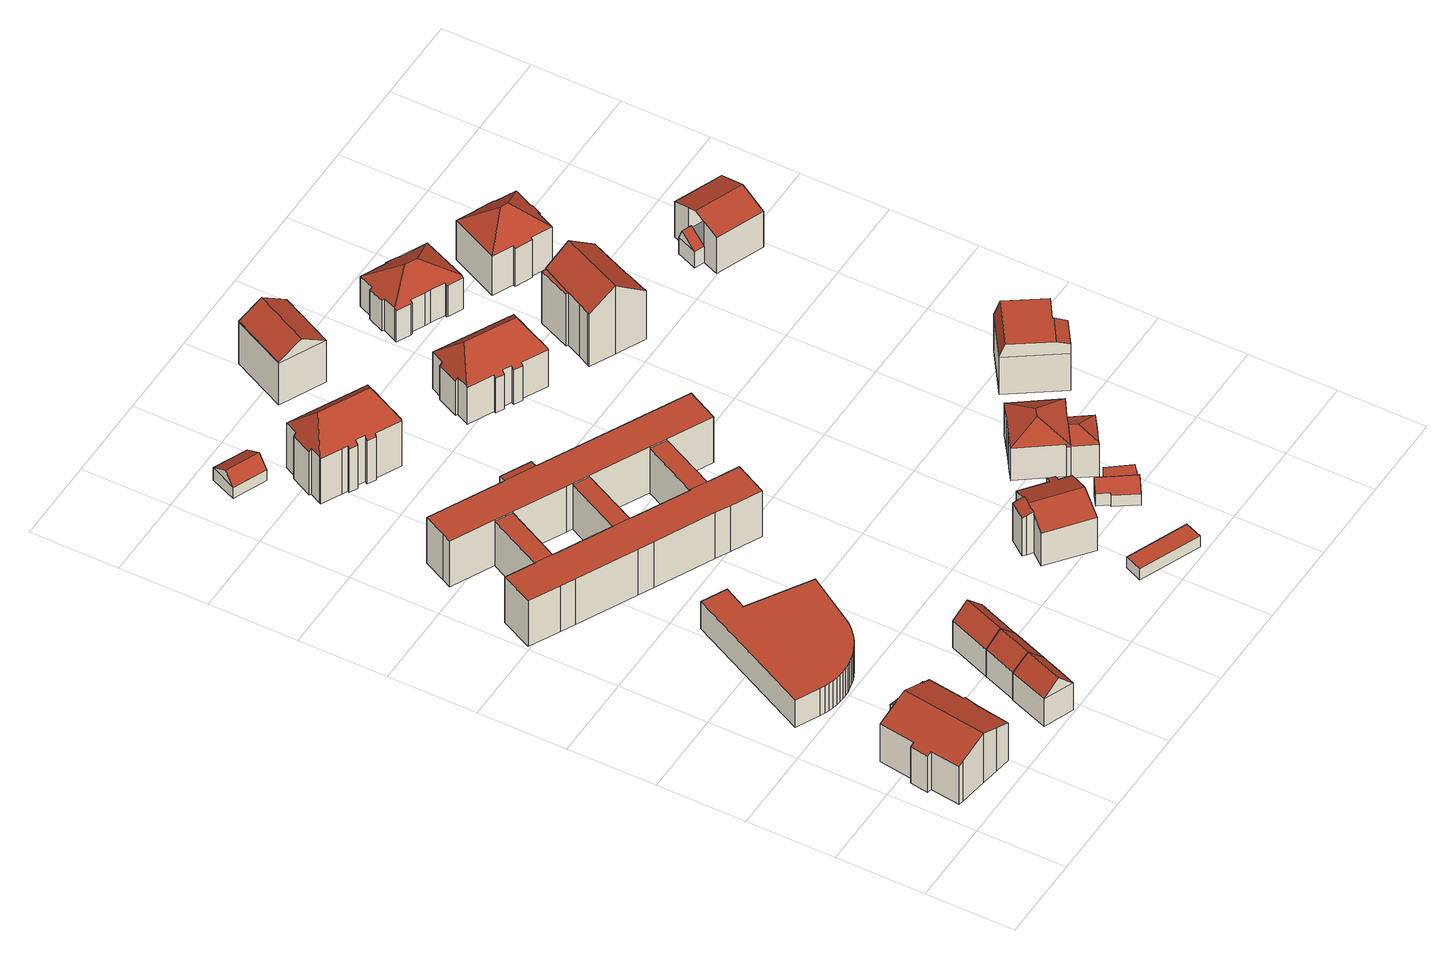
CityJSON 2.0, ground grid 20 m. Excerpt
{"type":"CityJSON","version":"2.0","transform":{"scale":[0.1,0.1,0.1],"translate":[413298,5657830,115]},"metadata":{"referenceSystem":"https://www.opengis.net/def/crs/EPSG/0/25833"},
"CityObjects":{
"building1":{"type":"Building","attributes":{"Gemeindeschluessel":14612000,"Geometrietyp2DReferenz":"3000","function":"31001_9998","roofType":"9999"},"children":["building1-1","building1-2"]},
"building1-1":{"type":"BuildingPart","attributes":{"Dachtyp_tdc":"tdcPolyFlatRoof","Dachneigung":23.68,"QualitaetDacherkennung":61,"Geometrietyp2DReferenz":"3000","measuredHeight":11.33,"roofType":"2100"},"parents":["building1"],"geometry":[{"type":"MultiSurface","lod":"2","boundaries":[[[0,1,2,3]],[[1,4,5,2]],[[6,7,8,9]],[[10,0,3,11]],[[10,12,13,6,7,6,4,1,0]],[[3,2,5,9,8,9,5,14,11]]],"semantics":{"surfaces":[{"type":"WallSurface"},{"type":"RoofSurface"},{"type":"GroundSurface"}],"values":[0,0,0,0,1,2]}}]},
"building1-2":{"type":"BuildingPart","attributes":{"Dachtyp_tdc":"tdcGableRoof","Dachneigung":21.6,"QualitaetDacherkennung":56,"Geometrietyp2DReferenz":"3000","measuredHeight":13.3,"roofType":"3100"},"parents":["building1"],"geometry":[{"type":"MultiSurface","lod":"2","boundaries":[[[15,16,17,18]],[[16,19,20,17]],[[19,21,22,20]],[[21,23,24,22]],[[23,25,11,24]],[[25,10,11]],[[26,27,9,8]],[[27,28,29,9]],[[28,30,31,29]],[[30,32,33,31]],[[32,34,35,33]],[[34,36,37,35]],[[36,38,39,37]],[[38,40,41,39]],[[40,42,43,41]],[[42,44,45,43]],[[46,47,48,49]],[[47,15,18,48]],[[44,42,40,38,36,34,32,30,28,27,26,27,13,50]],[[50,25,23,21,19,16,15,47,46,44]],[[18,17,20,22,24,11,14,5,9,8,9,29,31,33,35,37,39,41,43,45,49,48]],[[44,46,49,45]]],"semantics":{"surfaces":[{"type":"WallSurface"},{"type":"RoofSurface"},{"type":"GroundSurface"}],"values":[0,0,0,0,0,0,0,0,0,0,0,0,0,0,0,0,0,0,1,1,2,0]}}]},
"building2":{"type":"Building","attributes":{"Dachtyp_tdc":"tdcFreeFormRoof","Gemeindeschluessel":14612000,"Dachneigung":43.93,"QualitaetDacherkennung":80,"Geometrietyp2DReferenz":"3000","measuredHeight":10.91,"function":"31001_9998","roofType":"5000"},"geometry":[{"type":"Solid","lod":"2","boundaries":[[[[51,52,53,54]],[[52,55,56,53]],[[55,57,58,56]],[[57,59,60,58]],[[59,51,54,60]],[[61,62,52,51]],[[59,57,55,62,61]],[[55,52,62]],[[51,59,61]],[[54,53,56,58,60]]]],"semantics":{"surfaces":[{"type":"WallSurface"},{"type":"RoofSurface"},{"type":"GroundSurface"}],"values":[[0,0,0,0,0,1,1,0,0,2]]}}]},
"building3":{"type":"Building","attributes":{"Dachtyp_tdc":"tdcPolyFlatRoof","Gemeindeschluessel":14612000,"Dachneigung":0,"QualitaetDacherkennung":72,"Geometrietyp2DReferenz":"3000","measuredHeight":7.3,"function":"31001_9998","roofType":"1000"},"geometry":[{"type":"Solid","lod":"2","boundaries":[[[[63,64,65,66]],[[64,67,68,65]],[[67,69,70,68]],[[69,71,72,70]],[[71,73,74,72]],[[73,75,76,74]],[[75,77,78,76]],[[77,79,80,78]],[[79,81,82,80]],[[81,83,84,82]],[[83,85,86,84]],[[85,87,88,86]],[[87,89,90,88]],[[89,91,92,90]],[[91,93,94,92]],[[93,95,96,94]],[[95,97,98,96]],[[97,99,100,98]],[[99,101,102,100]],[[101,103,104,102]],[[103,105,106,104]],[[105,107,108,106]],[[107,109,110,108]],[[109,111,112,110]],[[111,113,114,112]],[[113,63,66,114]],[[113,111,109,107,105,103,101,99,97,95,93,91,89,87,85,83,81,79,77,75,73,71,69,67,64,63]],[[66,65,68,70,72,74,76,78,80,82,84,86,88,90,92,94,96,98,100,102,104,106,108,110,112,114]]]],"semantics":{"surfaces":[{"type":"WallSurface"},{"type":"RoofSurface"},{"type":"GroundSurface"}],"values":[[0,0,0,0,0,0,0,0,0,0,0,0,0,0,0,0,0,0,0,0,0,0,0,0,0,0,1,2]]}}]},
"building4":{"type":"Building","attributes":{"Dachtyp_tdc":"tdcGableRoof","Gemeindeschluessel":14612000,"Dachneigung":43.65,"QualitaetDacherkennung":73,"Geometrietyp2DReferenz":"3000","measuredHeight":10.67,"function":"31001_9998","roofType":"3100"},"geometry":[{"type":"Solid","lod":"2","boundaries":[[[[115,116,117,118]],[[116,119,120,117]],[[119,55,121,120]],[[55,115,118,121]],[[119,116,122]],[[115,55,123]],[[116,115,123,122]],[[55,119,122,123]],[[118,117,120,121]]]],"semantics":{"surfaces":[{"type":"WallSurface"},{"type":"RoofSurface"},{"type":"GroundSurface"}],"values":[[0,0,0,0,0,0,1,1,2]]}}]},
"building5":{"type":"Building","attributes":{"Dachtyp_tdc":"tdcGableRoof","Gemeindeschluessel":14612000,"Dachneigung":43.93,"QualitaetDacherkennung":80,"Geometrietyp2DReferenz":"3000","measuredHeight":10.61,"function":"31001_9998","roofType":"3100"},"geometry":[{"type":"Solid","lod":"2","boundaries":[[[[124,125,126,127]],[[125,128,129,126]],[[128,130,131,129]],[[130,132,120,131]],[[132,133,117,120]],[[133,124,127,117]],[[133,134,135,124]],[[130,136,137,135,134,132]],[[125,137,136,128]],[[124,135,137,125]],[[128,136,130]],[[132,134,133]],[[127,126,129,131,120,117]]]],"semantics":{"surfaces":[{"type":"WallSurface"},{"type":"RoofSurface"},{"type":"GroundSurface"}],"values":[[0,0,0,0,0,0,1,1,0,0,0,0,2]]}}]},
"building6":{"type":"Building","attributes":{"Dachtyp_tdc":"tdcGableRoof","Gemeindeschluessel":14612000,"Dachneigung":29.93,"QualitaetDacherkennung":9,"Geometrietyp2DReferenz":"3000","measuredHeight":5.54,"function":"31001_9998","roofType":"3100"},"geometry":[{"type":"Solid","lod":"2","boundaries":[[[[138,139,140,141]],[[139,142,143,140]],[[142,144,145,143]],[[144,138,141,145]],[[142,139,146]],[[138,144,147]],[[139,138,147,146]],[[144,142,146,147]],[[141,140,143,145]]]],"semantics":{"surfaces":[{"type":"WallSurface"},{"type":"RoofSurface"},{"type":"GroundSurface"}],"values":[[0,0,0,0,0,0,1,1,2]]}}]},
"building7":{"type":"Building","attributes":{"name":"103. Grundschule Unterm Regenbogen Dresden","Gemeindeschluessel":14612000,"Geometrietyp2DReferenz":"3000","function":"31001_3021","roofType":"9999"},"children":["building7-1","building7-2","building7-3","building7-4","building7-5","building7-6"]},
"building7-1":{"type":"BuildingPart","attributes":{"Dachtyp_tdc":"tdcPolyFlatRoof","Dachneigung":0,"QualitaetDacherkennung":64,"Geometrietyp2DReferenz":"3000","measuredHeight":11.99,"roofType":"1000"},"parents":["building7"],"geometry":[{"type":"MultiSurface","lod":"2","boundaries":[[[148,149,150,151]],[[152,153,154,155]],[[152,149,148,153]],[[151,150,155,154]]],"semantics":{"surfaces":[{"type":"WallSurface"},{"type":"RoofSurface"},{"type":"GroundSurface"}],"values":[0,0,1,2]}}]},
"building7-2":{"type":"BuildingPart","attributes":{"Dachtyp_tdc":"tdcPolyFlatRoof","Dachneigung":5.22,"QualitaetDacherkennung":43,"Geometrietyp2DReferenz":"3000","measuredHeight":12.14,"roofType":"2100"},"parents":["building7"],"geometry":[{"type":"MultiSurface","lod":"2","boundaries":[[[156,157,158,159]],[[157,160,161,158]],[[160,162,163,161]],[[162,164,165,163]],[[162,160,157,156,166,164]],[[165,167,159,158,161,163]]],"semantics":{"surfaces":[{"type":"WallSurface"},{"type":"RoofSurface"},{"type":"GroundSurface"}],"values":[0,0,0,0,1,2]}}]},
"building7-3":{"type":"BuildingPart","attributes":{"Dachtyp_tdc":"tdcPolyFlatRoof","Dachneigung":0,"QualitaetDacherkennung":64,"Geometrietyp2DReferenz":"3000","measuredHeight":12.4,"roofType":"1000"},"parents":["building7"],"geometry":[{"type":"MultiSurface","lod":"2","boundaries":[[[168,169,170]],[[168,171,172,169]],[[171,173,172]],[[174,175,176]],[[174,177,178,175]],[[177,179,180,178]],[[179,181,152,155,180]],[[182,150,149]],[[182,183,184,150]],[[183,185,186,184]],[[185,187,188,186]],[[187,189,190,188]],[[189,191,192,190]],[[191,193,194,192]],[[195,196,197,198]],[[196,199,200,197]],[[199,201,200]],[[199,196,195,202,203,193,191,189,187,185,183,182,181,179,177,174,171,168]],[[169,172,175,178,180,155,150,184,186,188,190,192,194,204,205,198,197,200]],[[193,203,204,194]],[[203,202,205,204]],[[202,195,198,205]]],"semantics":{"surfaces":[{"type":"WallSurface"},{"type":"RoofSurface"},{"type":"GroundSurface"}],"values":[0,0,0,0,0,0,0,0,0,0,0,0,0,0,0,0,0,1,2,0,0,0]}}]},
"building7-4":{"type":"BuildingPart","attributes":{"Dachtyp_tdc":"tdcPolyFlatRoof","Dachneigung":0,"QualitaetDacherkennung":63,"Geometrietyp2DReferenz":"3000","measuredHeight":12.4,"roofType":"1000"},"parents":["building7"],"geometry":[{"type":"MultiSurface","lod":"2","boundaries":[[[206,207,208,165,164]],[[207,209,210,208]],[[209,211,151,210]],[[211,148,151]],[[212,154,153]],[[212,213,214,215,154]],[[216,217,218,219,220]],[[217,221,222,218]],[[221,223,222]],[[224,225,226]],[[224,227,228,225]],[[227,229,230,228]],[[229,231,232,230]],[[231,233,159,232]],[[233,156,159]],[[234,233,231,229,227,224,221,217,216,213,212,211,209,207,206]],[[165,208,210,151,154,215,219,218,222,225,228,230,232,159,167]]],"semantics":{"surfaces":[{"type":"WallSurface"},{"type":"RoofSurface"},{"type":"GroundSurface"}],"values":[0,0,0,0,0,0,0,0,0,0,0,0,0,0,0,1,2]}}]},
"building7-5":{"type":"BuildingPart","attributes":{"Dachtyp_tdc":"tdcPolyFlatRoof","Dachneigung":0,"QualitaetDacherkennung":62,"Geometrietyp2DReferenz":"3000","measuredHeight":11.91,"roofType":"1000"},"parents":["building7"],"geometry":[{"type":"MultiSurface","lod":"2","boundaries":[[[201,226,225,200]],[[223,170,169,222]],[[170,223,226,201]],[[200,225,222,169]]],"semantics":{"surfaces":[{"type":"WallSurface"},{"type":"RoofSurface"},{"type":"GroundSurface"}],"values":[0,0,1,2]}}]},
"building7-6":{"type":"BuildingPart","attributes":{"Dachtyp_tdc":"tdcPolyFlatRoof","Dachneigung":0,"QualitaetDacherkennung":61,"Geometrietyp2DReferenz":"3000","measuredHeight":12.02,"roofType":"1000"},"parents":["building7"],"geometry":[{"type":"MultiSurface","lod":"2","boundaries":[[[214,176,175,215]],[[173,220,219,172]],[[220,173,176,214]],[[215,175,172,219]]],"semantics":{"surfaces":[{"type":"WallSurface"},{"type":"RoofSurface"},{"type":"GroundSurface"}],"values":[0,0,1,2]}}]},
"building8":{"type":"Building","attributes":{"Dachtyp_tdc":"tdcHipRoof","Gemeindeschluessel":14612000,"Dachneigung":44.77,"QualitaetDacherkennung":66,"Geometrietyp2DReferenz":"3000","measuredHeight":18.15,"function":"31001_9998","roofType":"3200"},"geometry":[{"type":"Solid","lod":"2","boundaries":[[[[235,236,237,238]],[[236,239,240,237]],[[239,241,242,240]],[[241,243,244,242]],[[243,245,246,244]],[[245,247,248,246]],[[247,249,250,248]],[[249,251,252,250]],[[251,253,254,252]],[[253,255,256,254]],[[255,257,258,256]],[[257,259,260,258]],[[259,261,262,260]],[[261,263,264,262]],[[263,265,266,264]],[[265,267,268,266]],[[267,269,270,268]],[[269,271,272,270]],[[271,273,274,272]],[[273,275,276,274]],[[275,277,278,276]],[[277,279,280,278]],[[279,281,282,280]],[[281,235,238,282]],[[277,275,273,271,269,267,283]],[[263,261,259,257,255,253,284]],[[267,265,263,284,283]],[[253,251,249,247,245,243,241,239,236,235,281,279,277,283,284]],[[238,237,240,242,244,246,248,250,252,254,256,258,260,262,264,266,268,270,272,274,276,278,280,282]]]],"semantics":{"surfaces":[{"type":"WallSurface"},{"type":"RoofSurface"},{"type":"GroundSurface"}],"values":[[0,0,0,0,0,0,0,0,0,0,0,0,0,0,0,0,0,0,0,0,0,0,0,0,1,1,1,1,2]]}}]},
"building9":{"type":"Building","attributes":{"Dachtyp_tdc":"tdcPolyFlatRoof","Gemeindeschluessel":14612000,"Dachneigung":0,"QualitaetDacherkennung":69,"Geometrietyp2DReferenz":"3000","measuredHeight":2.95,"function":"31001_9998","roofType":"1000"},"geometry":[{"type":"Solid","lod":"2","boundaries":[[[[285,286,287,288]],[[286,289,290,287]],[[289,291,292,290]],[[291,285,288,292]],[[291,289,286,285]],[[288,287,290,292]]]],"semantics":{"surfaces":[{"type":"WallSurface"},{"type":"RoofSurface"},{"type":"GroundSurface"}],"values":[[0,0,0,0,1,2]]}}]},
"building10":{"type":"Building","attributes":{"Gemeindeschluessel":14612000,"Geometrietyp2DReferenz":"3000","function":"31001_9998","roofType":"9999"},"children":["building10-1","building10-2"]},
"building10-1":{"type":"BuildingPart","attributes":{"Dachtyp_tdc":"tdcGableRoof","Dachneigung":22.34,"QualitaetDacherkennung":44,"Geometrietyp2DReferenz":"3000","measuredHeight":11.41,"roofType":"3100"},"parents":["building10"],"geometry":[{"type":"MultiSurface","lod":"2","boundaries":[[[293,294,295,296]],[[294,297,298,295]],[[297,299,300,298]],[[299,301,302,300]],[[301,303,304,302]],[[303,305,306,304]],[[305,307,308,306]],[[307,309,310,308]],[[309,311,312,310]],[[311,313,314,312]],[[307,305,303,301,299,297,294,293,315,316]],[[316,317,313,311,309,307]],[[314,318,296,295,298,300,302,304,306,308,310,312]]],"semantics":{"surfaces":[{"type":"WallSurface"},{"type":"RoofSurface"},{"type":"GroundSurface"}],"values":[0,0,0,0,0,0,0,0,0,0,1,1,2]}}]},
"building10-2":{"type":"BuildingPart","attributes":{"Dachtyp_tdc":"tdcPolyFlatRoof","Dachneigung":18.36,"QualitaetDacherkennung":59,"Geometrietyp2DReferenz":"3000","measuredHeight":11.02,"roofType":"2100"},"parents":["building10"],"geometry":[{"type":"MultiSurface","lod":"2","boundaries":[[[319,320,321,322]],[[320,323,293,296,321]],[[324,325,326,314,313]],[[325,327,328,326]],[[327,319,322,328]],[[327,325,324,317,329,315,323,320,319]],[[322,321,296,318,314,326,328]]],"semantics":{"surfaces":[{"type":"WallSurface"},{"type":"RoofSurface"},{"type":"GroundSurface"}],"values":[0,0,0,0,0,1,2]}}]},
"building11":{"type":"Building","attributes":{"Gemeindeschluessel":14612000,"Geometrietyp2DReferenz":"3000","function":"31001_9998","roofType":"9999"},"children":["building11-1","building11-2"]},
"building11-1":{"type":"BuildingPart","attributes":{"Dachtyp_tdc":"tdcPolyFlatRoof","Dachneigung":0,"QualitaetDacherkennung":41,"Geometrietyp2DReferenz":"3000","measuredHeight":4.32,"roofType":"1000"},"parents":["building11"],"geometry":[{"type":"MultiSurface","lod":"2","boundaries":[[[330,331,332,333]],[[331,334,335,332]],[[334,336,337,335]],[[336,334,331,330]],[[333,332,335,337]]],"semantics":{"surfaces":[{"type":"WallSurface"},{"type":"RoofSurface"},{"type":"GroundSurface"}],"values":[0,0,0,1,2]}}]},
"building11-2":{"type":"BuildingPart","attributes":{"Dachtyp_tdc":"tdcGableRoof","Dachneigung":32.89,"QualitaetDacherkennung":60,"Geometrietyp2DReferenz":"3000","measuredHeight":14.95,"roofType":"3100"},"parents":["building11"],"geometry":[{"type":"MultiSurface","lod":"2","boundaries":[[[338,339,340,341]],[[339,342,333,340]],[[342,330,333]],[[343,337,336]],[[343,344,345,337]],[[344,346,347,345]],[[346,338,341,347]],[[348,349,350,351]],[[342,339,350,349,344,343]],[[338,351,350,339]],[[346,348,351,338]],[[344,349,348,346]],[[341,340,333,337,345,347]]],"semantics":{"surfaces":[{"type":"WallSurface"},{"type":"RoofSurface"},{"type":"GroundSurface"}],"values":[0,0,0,0,0,0,0,1,1,0,0,0,2]}}]},
"building12":{"type":"Building","attributes":{"Dachtyp_tdc":"tdcPolyFlatRoof","Gemeindeschluessel":14612000,"Dachneigung":30.87,"QualitaetDacherkennung":76,"Geometrietyp2DReferenz":"3000","measuredHeight":5.01,"function":"31001_9998","roofType":"2100"},"geometry":[{"type":"Solid","lod":"2","boundaries":[[[[352,353,354,355]],[[353,356,357,354]],[[356,358,359,357]],[[358,360,361,359]],[[360,362,363,361]],[[362,364,365,363]],[[364,352,355,365]],[[364,362,360,358,356,353,352]],[[355,354,357,359,361,363,365]]]],"semantics":{"surfaces":[{"type":"WallSurface"},{"type":"RoofSurface"},{"type":"GroundSurface"}],"values":[[0,0,0,0,0,0,0,1,2]]}}]},
"building13":{"type":"Building","attributes":{"Dachtyp_tdc":"tdcHipRoof","Gemeindeschluessel":14612000,"Dachneigung":44.41,"QualitaetDacherkennung":66,"Geometrietyp2DReferenz":"3000","measuredHeight":15.67,"function":"31001_9998","roofType":"3200"},"geometry":[{"type":"Solid","lod":"2","boundaries":[[[[366,367,368,369,370,371,372,373,374,375,376,377,378,379]],[[380,381,382,383,384,385,386,387,388,389,390,391,392,393,394,395,396,397,398,399,400,401]],[[374,373,381,380]],[[373,372,382,381]],[[372,371,383,382]],[[371,370,384,383]],[[370,369,385,384]],[[369,368,386,385]],[[368,367,387,386]],[[367,366,388,387]],[[366,402,389,388]],[[402,403,390,389]],[[403,404,391,390]],[[404,405,392,391]],[[405,406,393,392]],[[406,407,394,393]],[[407,408,395,394]],[[408,409,396,395]],[[409,410,397,396]],[[410,411,398,397]],[[411,377,399,398]],[[377,376,400,399]],[[376,375,401,400]],[[375,374,380,401]],[[377,411,410,409,408,407,378]],[[406,405,404,403,402,366,379]],[[407,406,379,378]]]],"semantics":{"surfaces":[{"type":"RoofSurface"},{"type":"GroundSurface"},{"type":"WallSurface"}],"values":[[0,1,2,2,2,2,2,2,2,2,2,2,2,2,2,2,2,2,2,2,2,2,2,2,0,0,0]]}}]},
"building14":{"type":"Building","attributes":{"Dachtyp_tdc":"tdcPolyFlatRoof","Gemeindeschluessel":14612000,"Dachneigung":0,"QualitaetDacherkennung":71,"Geometrietyp2DReferenz":"3000","measuredHeight":2.57,"function":"31001_9998","roofType":"1000"},"geometry":[{"type":"Solid","lod":"2","boundaries":[[[[412,413,414,415]],[[413,416,417,414]],[[416,418,419,417]],[[418,412,415,419]],[[418,416,413,412]],[[415,414,417,419]]]],"semantics":{"surfaces":[{"type":"WallSurface"},{"type":"RoofSurface"},{"type":"GroundSurface"}],"values":[[0,0,0,0,1,2]]}}]},
"building15":{"type":"Building","attributes":{"Gemeindeschluessel":14612000,"Geometrietyp2DReferenz":"3000","function":"31001_9998","roofType":"9999"},"children":["building15-1","building15-2"]},
"building15-1":{"type":"BuildingPart","attributes":{"Dachtyp_tdc":"tdcHipAndGableRoof","Dachneigung":21.78,"QualitaetDacherkennung":60,"Geometrietyp2DReferenz":"3000","measuredHeight":10.35,"roofType":"5000"},"parents":["building15"],"geometry":[{"type":"MultiSurface","lod":"2","boundaries":[[[420,421,422,423]],[[421,424,425,422]],[[424,426,427,425]],[[426,428,429,427]],[[428,430,431,429]],[[430,432,433,434,431]],[[428,426,424,421,435]],[[421,420,436,437,435]],[[437,432,430,428,435]],[[438,423,422,425,427,429,431,434,439]]],"semantics":{"surfaces":[{"type":"WallSurface"},{"type":"RoofSurface"},{"type":"GroundSurface"}],"values":[0,0,0,0,0,0,1,1,1,2]}}]},
"building15-2":{"type":"BuildingPart","attributes":{"Dachtyp_tdc":"tdcHipRoof","Dachneigung":26.26,"QualitaetDacherkennung":56,"Geometrietyp2DReferenz":"3000","measuredHeight":11.71,"roofType":"3200"},"parents":["building15"],"geometry":[{"type":"MultiSurface","lod":"2","boundaries":[[[433,440,441,434]],[[440,442,443,441]],[[442,444,445,443]],[[444,446,447,445]],[[446,448,449,447]],[[448,450,451,449]],[[450,452,453,451]],[[452,454,455,453]],[[454,456,420,423,455]],[[454,452,457]],[[444,442,440,433,458,459]],[[452,450,448,446,444,459,457]],[[458,460,436,456,454,457,459]],[[434,441,443,445,447,449,451,453,455,423,438,439]]],"semantics":{"surfaces":[{"type":"WallSurface"},{"type":"RoofSurface"},{"type":"GroundSurface"}],"values":[0,0,0,0,0,0,0,0,0,1,1,1,1,2]}}]},
"building16":{"type":"Building","attributes":{"Dachtyp_tdc":"tdcHipRoof","Gemeindeschluessel":14612000,"Dachneigung":36.96,"QualitaetDacherkennung":51,"Geometrietyp2DReferenz":"3000","measuredHeight":12.53,"function":"31001_9998","roofType":"3200"},"geometry":[{"type":"Solid","lod":"2","boundaries":[[[[461,462,463,464]],[[462,465,466,463]],[[465,467,468,466]],[[467,469,470,468]],[[469,471,472,470]],[[471,473,474,472]],[[473,475,476,474]],[[475,477,478,476]],[[477,479,480,478]],[[479,481,482,480]],[[481,483,484,482]],[[483,485,486,484]],[[485,487,488,486]],[[481,479,489]],[[487,490,491,488]],[[490,492,493,491]],[[492,494,495,493]],[[494,496,497,495]],[[496,498,499,497]],[[498,500,501,499]],[[500,502,503,501]],[[502,504,505,503]],[[504,461,464,505]],[[469,467,465,462,461,504,506]],[[479,477,475,473,471,469,506,489]],[[504,502,500,498,496,494,492,490,487,485,483,481,489,506]],[[488,491,493,495,497,499,501,503,505,464,463,466,468,470,472,474,476,478,480,482,484,486]]]],"semantics":{"surfaces":[{"type":"WallSurface"},{"type":"RoofSurface"},{"type":"GroundSurface"}],"values":[[0,0,0,0,0,0,0,0,0,0,0,0,0,1,0,0,0,0,0,0,0,0,0,1,1,1,2]]}}]},
"building17":{"type":"Building","attributes":{"Gemeindeschluessel":14612000,"Geometrietyp2DReferenz":"3000","function":"31001_9998","roofType":"9999"},"children":["building17-1","building17-2"]},
"building17-1":{"type":"BuildingPart","attributes":{"Dachtyp_tdc":"tdcGableRoof","Dachneigung":37.06,"QualitaetDacherkennung":53,"Geometrietyp2DReferenz":"3000","measuredHeight":18.56,"roofType":"3100"},"parents":["building17"],"geometry":[{"type":"MultiSurface","lod":"2","boundaries":[[[507,508,509,510]],[[508,511,512,509]],[[511,513,514,512]],[[513,515,516,514]],[[515,517,518,516]],[[517,519,520,521,518]],[[522,523,524,525,526]],[[523,527,528,524]],[[527,529,530,528]],[[529,507,510,530]],[[523,522,519,517,515,513,511]],[[511,508,507,529,527,523]],[[510,509,512,514,516,518,521,525,524,528,530]]],"semantics":{"surfaces":[{"type":"WallSurface"},{"type":"RoofSurface"},{"type":"GroundSurface"}],"values":[0,0,0,0,0,0,0,0,0,0,1,1,2]}}]},
"building17-2":{"type":"BuildingPart","attributes":{"Dachtyp_tdc":"tdcPolyFlatRoof","Dachneigung":0,"QualitaetDacherkennung":38,"Geometrietyp2DReferenz":"3000","measuredHeight":14.11,"roofType":"1000"},"parents":["building17"],"geometry":[{"type":"MultiSurface","lod":"2","boundaries":[[[520,531,532,521]],[[531,533,534,532]],[[533,526,525,534]],[[526,533,531,520]],[[521,532,534,525]]],"semantics":{"surfaces":[{"type":"WallSurface"},{"type":"RoofSurface"},{"type":"GroundSurface"}],"values":[0,0,0,1,2]}}]},
"building18":{"type":"Building","attributes":{"Dachtyp_tdc":"tdcFreeFormRoof","Gemeindeschluessel":14612000,"Dachneigung":0.297,"QualitaetDacherkennung":57,"Geometrietyp2DReferenz":"3000","measuredHeight":13.47,"function":"31001_9998","roofType":"5000"},"geometry":[{"type":"Solid","lod":"2","boundaries":[[[[535,536,537,538]],[[539,540,541,542]],[[536,543,544,545,542,541,537]],[[546,542,545,547]],[[547,545,544,548]],[[548,544,543,549]],[[549,543,536,535,550]],[[539,542,546]],[[551,540,539]],[[552,538,537,541,540,551]],[[550,535,538,552]],[[553,554,555,556,557,558,559,560]],[[539,546,554,553]],[[546,547,555,554]],[[547,548,556,555]],[[548,549,557,556]],[[549,550,558,557]],[[550,552,559,558]],[[552,551,560,559]],[[551,539,553,560]]]],"semantics":{"surfaces":[{"type":"RoofSurface"},{"type":"WallSurface"},{"type":"GroundSurface"}],"values":[[0,0,0,1,1,1,1,1,1,1,1,2,1,1,1,1,1,1,1,1]]}}]},
"building19":{"type":"Building","attributes":{"Dachtyp_tdc":"tdcHipRoof","Gemeindeschluessel":14612000,"Dachneigung":39.49,"QualitaetDacherkennung":61,"Geometrietyp2DReferenz":"3000","measuredHeight":15.54,"function":"31001_9998","roofType":"3200"},"geometry":[{"type":"Solid","lod":"2","boundaries":[[[[561,562,563,564]],[[562,565,566,563]],[[565,567,568,566]],[[567,569,570,568]],[[569,571,572,570]],[[571,573,574,572]],[[573,575,576,574]],[[575,577,578,576]],[[577,579,580,578]],[[579,581,582,580]],[[581,583,584,582]],[[583,585,586,584]],[[585,587,588,586]],[[587,589,590,588]],[[589,591,592,590]],[[591,561,564,592]],[[587,585,593]],[[575,573,571,569,567,565,594]],[[585,583,581,579,577,575,594,593]],[[565,562,561,591,589,587,593,594]],[[564,563,566,568,570,572,574,576,578,580,582,584,586,588,590,592]]]],"semantics":{"surfaces":[{"type":"WallSurface"},{"type":"RoofSurface"},{"type":"GroundSurface"}],"values":[[0,0,0,0,0,0,0,0,0,0,0,0,0,0,0,0,1,1,1,1,2]]}}]},
"building20":{"type":"Building","attributes":{"Gemeindeschluessel":14612000,"Geometrietyp2DReferenz":"3000","function":"31001_9998","roofType":"9999"},"children":["building20-1","building20-2"]},
"building20-1":{"type":"BuildingPart","attributes":{"Dachtyp_tdc":"tdcGableRoof","Dachneigung":20.52,"QualitaetDacherkennung":35,"Geometrietyp2DReferenz":"3000","measuredHeight":11.99,"roofType":"3100"},"parents":["building20"],"geometry":[{"type":"MultiSurface","lod":"2","boundaries":[[[595,596,597,598]],[[596,599,600,597]],[[599,601,602,600]],[[601,603,604,602]],[[603,605,604]],[[606,607,608,609,610]],[[607,595,598,608]],[[611,603,601,599,596]],[[596,595,607,606,611]],[[598,597,600,602,604,612,609,608]]],"semantics":{"surfaces":[{"type":"WallSurface"},{"type":"RoofSurface"},{"type":"GroundSurface"}],"values":[0,0,0,0,0,0,0,1,1,2]}}]},
"building20-2":{"type":"BuildingPart","attributes":{"Dachtyp_tdc":"tdcGableRoof","Dachneigung":34.07,"QualitaetDacherkennung":10,"Geometrietyp2DReferenz":"3000","measuredHeight":7,"roofType":"3100"},"parents":["building20"],"geometry":[{"type":"MultiSurface","lod":"2","boundaries":[[[605,613,614,604]],[[613,615,616,614]],[[615,610,609,616]],[[605,617,618,619,613]],[[615,619,618,610]],[[613,619,615]],[[614,616,609,612,604]]],"semantics":{"surfaces":[{"type":"WallSurface"},{"type":"RoofSurface"},{"type":"GroundSurface"}],"values":[0,0,0,1,1,0,2]}}]}
},
"vertices":[
[125,265,108],[174,250,112],[174,250,1],[125,265,1],[173,244,114],[173,244,1],[206,239,114],[207,239,114],[207,239,1],[206,239,1],[123,251,114],[123,251,1],[150,247,114],[199,240,114],[150,247,1],
[56,133,103],[46,135,99],[46,135,1],[56,133,1],[52,177,99],[52,177,1],[62,176,103],[62,176,1],[74,258,103],[74,258,1],[123,251,123],[207,239,111],[206,239,111],[227,236,103],[227,236,1],[216,154,103],[216,154,1],[222,153,100],[222,153,1],[221,149,100],[221,149,1],[214,126,102],[214,126,1],[212,126,103],[212,126,1],[200,44,103],[200,44,1],[164,49,117],[164,49,1],[123,55,134],[123,55,1],[58,64,108],[47,66,103],[47,66,1],[58,64,1],[150,247,134],
[313,29,78],[346,118,77],[346,118,4],[313,29,4],[413,88,77],[413,88,4],[396,42,77],[396,42,4],[381,3,77],[381,3,4],[347,16,113],[380,103,113],
[374,575,84],[308,469,84],[308,469,11],[374,575,11],[301,459,84],[301,459,11],[294,451,84],[294,451,11],[287,444,84],[287,444,11],[279,437,84],[279,437,11],[271,430,84],[271,430,11],[262,424,84],[262,424,11],[253,419,84],[253,419,11],[244,414,84],[244,414,11],[234,410,84],[234,410,11],[223,407,84],[223,407,11],[211,404,84],[211,404,11],[200,402,84],[200,402,11],[190,401,84],[190,401,11],[179,401,84],[179,401,11],[169,402,84],[169,402,11],[159,403,84],[159,403,11],[148,405,84],[148,405,11],[138,408,84],[138,408,11],[128,411,84],[128,411,11],[117,416,84],[117,416,11],[64,442,84],[64,442,11],[210,736,84],[210,736,11],[265,709,84],[265,709,11],[239,658,84],[239,658,11],
[346,118,79],[375,194,79],[375,194,6],[346,118,6],[443,169,78],[443,169,6],[413,88,6],[409,182,113],[379,103,113],
[411,290,78],[448,277,78],[448,277,6],[411,290,6],[475,266,77],[475,266,6],[480,264,77],[480,264,6],[443,169,77],[375,194,78],[409,181,113],[445,277,113],[475,266,82],[448,277,110],
[139,1664,46],[64,1696,46],[64,1696,17],[139,1664,17],[89,1755,51],[89,1755,17],[164,1722,51],[164,1722,17],[74,1719,73],[149,1687,73],
[525,992,127],[463,865,127],[463,865,7],[525,992,7],[426,884,127],[488,1010,127],[488,1010,7],[426,884,7],
[269,1207,129],[277,1224,127],[277,1224,7],[269,1207,7],[341,1192,127],[341,1192,7],[343,1191,127],[343,1191,7],[335,1175,128],[335,1175,7],[335,1174,129],[335,1174,7],
[140,1024,131],[140,1024,7],[140,1024,126],[264,963,131],[264,963,7],[264,963,127],[301,945,131],[301,945,7],[301,945,127],[314,938,131],[314,938,7],[425,883,131],[425,883,7],[426,884,131],[463,865,131],[528,833,131],[528,833,7],[492,761,131],[492,761,7],[426,794,131],[426,794,7],[395,810,131],[395,810,7],[266,873,131],[266,873,7],[233,889,131],[233,889,7],[3,1003,131],[38,1075,131],[38,1075,7],[3,1003,7],[102,1043,131],[102,1043,7],[102,1043,126],[71,969,131],[102,953,131],[102,953,7],[71,969,7],
[335,1175,131],[657,1015,131],[657,1015,7],[622,945,131],[622,945,7],[525,992,131],[488,1010,131],[363,1072,131],[363,1072,127],[363,1072,7],[327,1090,131],[314,1096,131],[314,1096,7],[327,1090,7],[327,1090,127],[203,1151,131],[203,1151,7],[203,1151,126],[165,1170,131],[165,1170,7],[165,1170,126],[70,1216,131],[70,1216,7],[80,1237,131],[80,1237,7],[105,1288,131],[105,1288,7],[269,1207,131],[335,1174,131],
[258,1489,120],[240,1498,120],[240,1498,3],[258,1489,3],[244,1505,128],[244,1505,3],[224,1515,128],[224,1515,3],[220,1508,120],[220,1508,3],[202,1517,120],[202,1517,3],[205,1521,125],[205,1521,3],[192,1527,125],[192,1527,3],[148,1549,125],[148,1549,3],[149,1552,128],[149,1552,3],[162,1578,127],[162,1578,3],[158,1581,118],[158,1581,3],[182,1629,117],[182,1629,3],[186,1627,126],[186,1627,3],[201,1656,125],[201,1656,3],[245,1634,125],[245,1634,3],[370,1572,125],[370,1572,3],[356,1543,126],[356,1543,3],[360,1541,117],[360,1541,3],[336,1492,119],[336,1492,3],[332,1494,127],[332,1494,3],[318,1467,128],[318,1467,3],[317,1465,125],[317,1465,3],[261,1493,125],[261,1493,3],[313,1534,184],[204,1588,184],
[907,52,35],[891,13,35],[891,13,6],[907,52,6],[754,69,35],[754,69,6],[770,108,35],[770,108,6],
[738,318,118],[763,350,101],[763,350,13],[738,318,13],[818,307,101],[818,307,13],[828,320,95],[828,320,13],[842,309,94],[842,309,13],[832,296,101],[832,296,13],[855,278,101],[855,278,13],[816,228,127],[816,228,13],[777,177,102],[777,177,13],[685,250,102],[685,250,13],[710,281,118],[710,281,13],[730,307,123],[724,300,127],[718,292,123],[724,300,13],
[719,333,115],[727,327,119],[727,327,13],[719,333,13],[738,318,123],[710,281,123],[698,290,119],[698,290,13],[691,296,115],[691,296,13],[724,300,123],
[455,1773,80],[473,1765,80],[473,1765,37],[455,1773,37],[452,1722,80],[452,1722,37],[435,1731,80],[435,1731,37],
[374,1862,149],[475,1813,149],[475,1813,37],[374,1862,37],[455,1773,149],[435,1731,149],[415,1690,149],[415,1690,37],[314,1738,149],[314,1738,37],[314,1738,152],[363,1715,186],[423,1839,186],[374,1862,152],
[896,215,42],[899,217,45],[899,217,12],[896,215,12],[882,241,45],[882,241,12],[906,258,62],[906,258,12],[916,243,62],[916,243,12],[956,186,62],[956,186,12],[929,167,42],[929,167,12],
[455,1400,134],[453,1398,131],[510,1370,131],[508,1365,126],[526,1357,126],[529,1363,133],[549,1353,133],[546,1347,126],[564,1338,126],[566,1342,131],[622,1314,131],[623,1316,133],[619,1382,189],[509,1437,189],[564,1338,32],[546,1347,32],[549,1353,32],[529,1363,32],[526,1357,32],[508,1365,32],[510,1370,32],[453,1398,32],[455,1400,32],[468,1427,32],[463,1429,32],[487,1478,32],[491,1475,32],[506,1505,32],[675,1421,32],[661,1392,32],[665,1390,32],[641,1341,32],[637,1343,32],[623,1316,32],[622,1314,32],[566,1342,32],[468,1427,133],[463,1429,124],[487,1478,123],[491,1475,131],[506,1505,131],[675,1421,130],[661,1392,131],[665,1390,123],[641,1341,124],[637,1343,133],
[995,219,40],[956,186,40],[956,186,14],[995,219,14],[916,243,40],[916,243,14],[957,268,40],[957,268,14],
[990,368,100],[1022,323,100],[1022,323,15],[990,368,15],[991,301,101],[991,301,15],[965,283,102],[965,283,15],[958,278,103],[958,278,15],[954,275,101],[954,275,15],[923,320,101],[923,320,99],[923,320,15],[969,329,118],[987,365,102],[958,345,118],[958,345,15],[926,323,15],
[918,327,99],[918,327,15],[922,330,102],[922,330,15],[859,418,102],[859,418,15],[889,440,102],[889,440,15],[901,448,101],[901,448,15],[925,465,102],[925,465,15],[962,491,101],[962,491,15],[1030,395,102],[1030,395,15],[990,368,102],[952,415,132],[926,323,102],[935,402,132],[958,345,102],
[595,1665,121],[591,1667,118],[591,1667,36],[595,1665,36],[608,1704,115],[608,1704,36],[613,1702,118],[613,1702,36],[630,1738,116],[630,1738,36],[689,1711,116],[689,1711,36],[691,1716,112],[691,1716,36],[717,1703,112],[717,1703,36],[715,1699,116],[715,1699,36],[774,1671,116],[774,1671,36],[724,1566,124],[724,1566,36],[722,1561,120],[722,1561,36],[690,1576,120],[690,1576,36],[687,1578,120],[687,1578,36],[689,1644,161],[689,1582,124],[689,1582,36],[658,1597,124],[658,1597,36],[646,1602,124],[646,1602,36],[615,1617,124],[615,1617,36],[613,1612,120],[613,1612,36],[610,1613,120],[610,1613,36],[578,1628,120],[578,1628,36],[581,1633,124],[581,1633,36],[662,1657,161],
[851,1270,165],[830,1215,162],[830,1215,32],[851,1270,32],[765,1246,217],[765,1246,32],[710,1273,173],[710,1273,32],[712,1277,173],[712,1277,32],[724,1302,173],[724,1302,32],[741,1338,174],[741,1338,173],[741,1338,32],[776,1408,176],[828,1387,217],[828,1387,32],[776,1408,32],[776,1408,173],[887,1362,169],[887,1362,32],[849,1271,167],[849,1271,32],
[736,1339,173],[736,1339,32],[767,1412,173],[767,1412,32],
[1184,477,143],[1169,499,151],[1115,462,151],[1130,440,143],[1150,623,117],[1052,554,119],[1058,545,151],[1158,613,151],[1167,502,151],[1212,533,151],[1191,564,151],[1158,613,117],[1191,564,117],[1212,533,117],[1167,502,117],[1184,477,117],[1052,554,117],[1130,440,117],[1150,623,17],[1158,613,17],[1191,564,17],[1212,533,17],[1167,502,17],[1184,477,17],[1130,440,17],[1052,554,17],
[921,1608,136],[919,1603,140],[919,1603,34],[921,1608,34],[964,1582,140],[964,1582,34],[944,1540,140],[944,1540,34],[949,1538,135],[949,1538,34],[936,1512,136],[936,1512,34],[932,1514,140],[932,1514,34],[912,1472,140],[912,1472,34],[867,1493,140],[867,1493,34],[865,1489,136],[865,1489,34],[827,1506,136],[827,1506,34],[829,1511,140],[829,1511,34],[784,1532,140],[784,1532,34],[835,1642,140],[835,1642,34],[881,1621,140],[881,1621,34],[883,1625,136],[883,1625,34],[865,1561,190],[883,1553,190],
[1215,1268,122],[1192,1208,146],[1192,1208,26],[1215,1268,26],[1169,1148,122],[1169,1148,26],[1060,1190,122],[1060,1190,26],[1074,1226,136],[1074,1226,26],[1074,1226,69],[1092,1272,137],[1107,1310,122],[1107,1310,26],[1092,1272,26],[1092,1272,70],[1083,1250,146],[1083,1250,26],
[1052,1234,69],[1052,1234,26],[1071,1281,70],[1071,1281,26],[1083,1250,87],[1088,1263,96],[1067,1271,96]
]}
